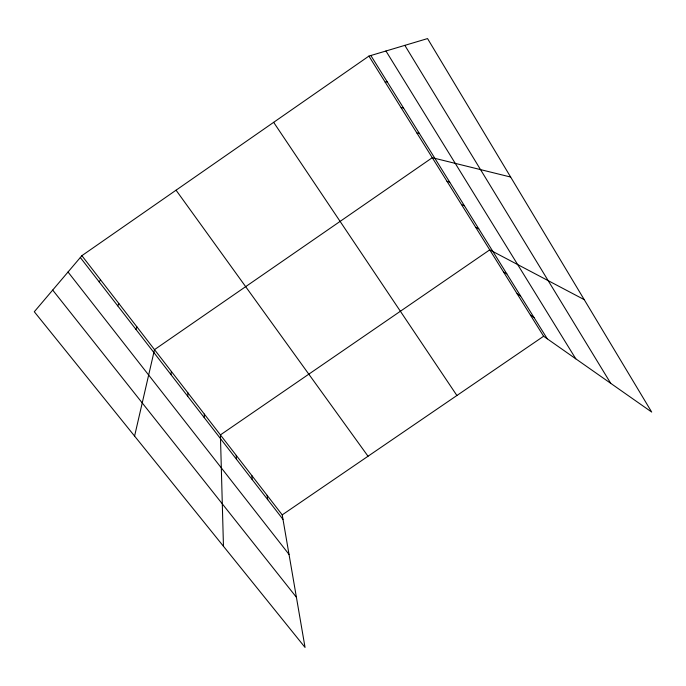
<?xml version="1.0" encoding="UTF-8"?>
<svg xmlns="http://www.w3.org/2000/svg" width="686" height="686" viewBox="0 0 686 686"><rect width="100%" height="100%" fill="white"/><g stroke="black" fill="none" stroke-linecap="round" stroke-linejoin="round"><path stroke-width="1.03" d="M204.256 417.637L204.334 414.104M187.732 396.285L187.998 392.967M170.925 374.582L171.389 371.478M134.585 436.082L154.513 349.637L432.283 157.703L510.658 177.048M135.948 329.383L136.823 326.75M117.726 305.845L118.824 303.469M99.196 281.895L100.516 279.785M81.883 255.672L34.3 311.753L305.047 647.421L282.22 514.877L81.883 255.672L368.922 56.089L427.55 38.579L651.7 412.072L543.612 336.251L368.922 56.089M282.22 514.877L543.612 336.251M385.18 82.166L387.281 81.908M401.156 107.788L403.428 107.839M416.856 132.955L419.292 133.316M447.006 181.31L449.75 182.227M461.481 204.539L464.379 205.706M475.732 227.383L478.759 228.807M584.232 299.645L489.744 249.858L220.412 434.907L223.465 546.27M503.533 271.973L506.834 273.877M517.107 293.737L520.528 295.872M530.467 315.166L534.008 317.515M52.693 290.075L296.403 597.257M68.025 272.008L289.029 554.408M80.322 257.516L282.992 519.371M176.062 190.194L368.03 456.241M273.654 122.331L456.902 395.505M370.843 55.515L547.274 338.815M385.952 51.004L575.794 358.821M404.843 45.362L610.729 383.328M267.128 495.352L267.746 499.665M251.805 475.518L252.251 479.651M236.233 455.375L236.507 459.311"/></g></svg>
